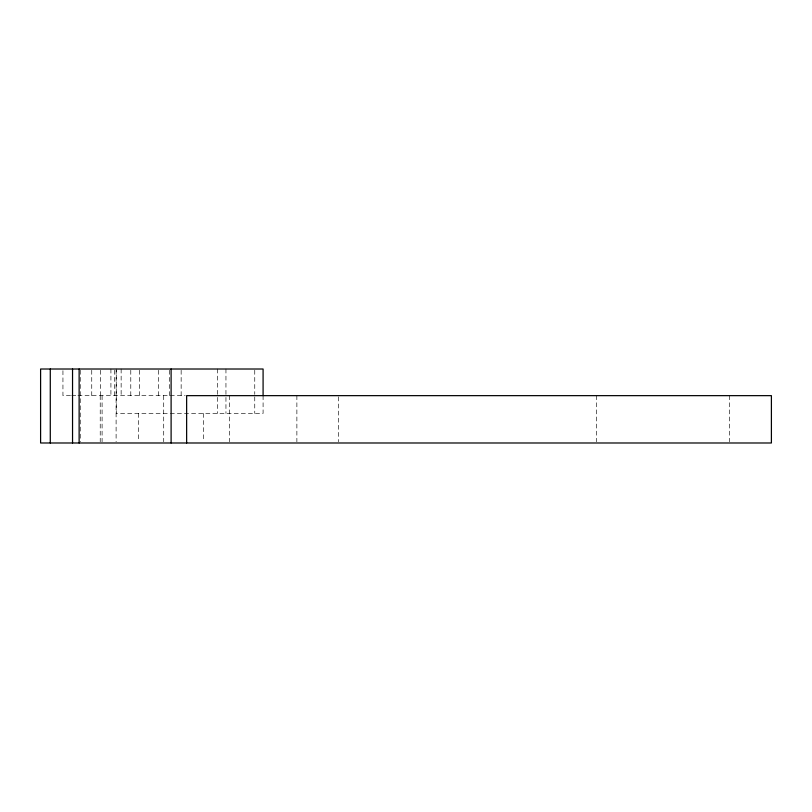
<?xml version="1.0" encoding="UTF-8"?>
<svg xmlns="http://www.w3.org/2000/svg" width="812" height="812" viewBox="0 0 812 812"><rect width="100%" height="100%" fill="white"/><g stroke="black" fill="none" stroke-linecap="round" stroke-linejoin="round"><path stroke-width="0.61" stroke-dasharray="4.06 3.04" d="M70.471 395.647L62.94 395.647L62.94 370.282M71.7 395.647L76.734 395.647M77.952 395.647L185.156 395.647M729.663 395.647L729.663 441.748M596.495 395.647L596.495 441.748M338.614 396.885L338.614 441.748M296.877 395.647L296.877 441.748M263.088 395.647L263.088 413.399L116.268 413.399L116.268 369.013M254.755 370.282L254.755 394.378M254.755 396.916L254.755 413.399M229.481 395.647L229.481 441.748M225.949 369.013L225.949 413.399M217.616 369.013L217.616 413.399M203.66 413.399L203.66 441.758M181.147 370.282L181.147 395.647M169.302 370.282L169.302 395.647M163.709 395.647L163.709 441.748M158.644 370.282L158.644 395.647M139.349 370.282L139.349 395.647M138.558 413.399L138.558 441.758M130.783 370.282L130.783 395.647M121.14 369.013L121.14 395.647M116.106 370.282L116.106 441.748M114.36 370.282L114.36 395.647M110.919 369.013L110.919 395.647M102.089 395.647L102.089 441.748M100.455 370.282L100.455 395.647M100.231 395.647L100.231 441.748M91.746 370.282L91.746 395.647M80.246 370.262L80.246 441.738"/><path stroke-width="1.22" d="M263.088 395.647L263.088 369.013L40.6 369.013L40.6 442.987L771.4 442.987L771.4 395.647L186.638 395.647L186.638 442.987M171.109 369.013L171.109 442.987M79.129 369.013L79.129 442.987M72.542 369.013L72.542 442.987M50.283 369.013L50.283 442.987"/></g></svg>
